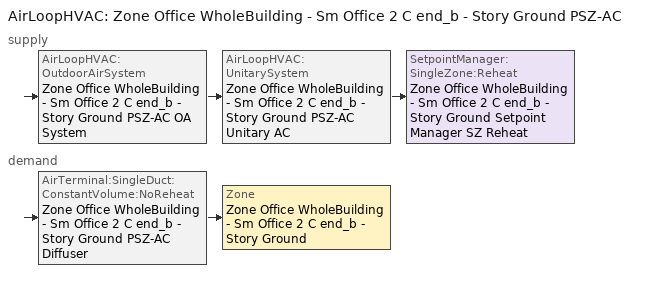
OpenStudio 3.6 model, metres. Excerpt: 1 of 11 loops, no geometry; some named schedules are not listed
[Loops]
AirLoopHVAC 'Zone Office WholeBuilding - Sm Office 2 C end_b - Story Ground PSZ-AC'
 supply: AirLoopHVAC:OutdoorAirSystem 'Zone Office WholeBuilding - Sm Office 2 C end_b - Story Ground PSZ-AC OA System' > AirLoopHVAC:UnitarySystem 'Zone Office WholeBuilding - Sm Office 2 C end_b - Story Ground PSZ-AC Unitary AC' > SetpointManager:SingleZone:Reheat 'Zone Office WholeBuilding - Sm Office 2 C end_b - Story Ground Setpoint Manager SZ Reheat'
 demand: AirTerminal:SingleDuct:ConstantVolume:NoReheat 'Zone Office WholeBuilding - Sm Office 2 C end_b - Story Ground PSZ-AC Diffuser' > Zone 'Zone Office WholeBuilding - Sm Office 2 C end_b - Story Ground'
[Sizing:Zone]
Zone Office WholeBuilding - Sm Office 2 C end_b - Story Ground: Zone Cooling Design Supply Air Temperature Input Method=SupplyAirTemperature; Zone Cooling Design Supply Air Temperature {C}=12.7778; Zone Cooling Design Supply Air Temperature Difference {deltaC}=11.11; Zone Heating Design Supply Air Temperature Input Method=SupplyAirTemperature; Zone Heating Design Supply Air Temperature {C}=50; Zone Heating Design Supply Air Temperature Difference {deltaC}=11.11; Zone Cooling Design Supply Air Humidity Ratio {kg-H2O/kg-air}=0.0085; Zone Heating Design Supply Air Humidity Ratio {kg-H2O/kg-air}=0.008; Cooling Design Air Flow Method=DesignDay; Heating Design Air Flow Method=DesignDay; Account for Dedicated Outdoor Air System=No; Dedicated Outdoor Air System Control Strategy=NeutralSupplyAir; Dedicated Outdoor Air Low Setpoint Temperature for Design {C}=autosize; Dedicated Outdoor Air High Setpoint Temperature for Design {C}=autosize; Zone Load Sizing Method=Sensible Load Only No Latent Load; Zone Latent Cooling Design Supply Air Humidity Ratio Input Method=HumidityRatioDifference; Zone Cooling Design Supply Air Humidity Ratio Difference {kgWater/kgDryAir}=0.005; Zone Latent Heating Design Supply Air Humidity Ratio Input Method=HumidityRatioDifference; Zone Humidification Design Supply Air Humidity Ratio Difference {kgWater/kgDryAir}=0.005
[Zone equipment]
Zone Office WholeBuilding - Sm Office 2 C end_b - Story Ground: Zone Office WholeBuilding - Sm Office 2 C end_b - Story Ground PSZ-AC Diffuser
[AirLoopHVAC]
Zone Office WholeBuilding - Sm Office 2 C end_b - Story Ground PSZ-AC: Availability Schedule=Zone Office WholeBuilding - Sm Office 2 C end_b - Story Ground PSZ-AC Occ Sch; Design Supply Air Flow Rate {m3/s}=autosize; Design Return Air Flow Fraction of Supply Air Flow=1
[Sizing:System]
Zone Office WholeBuilding - Sm Office 2 C end_b - Story Ground PSZ-AC: Type of Load to Size On=Sensible; Design Outdoor Air Flow Rate {m3/s}=Autosize; Central Heating Maximum System Air Flow Ratio=1; Preheat Design Temperature {C}=7.22222; Preheat Design Humidity Ratio {kg-H2O/kg-Air}=0.008; Precool Design Temperature {C}=12.7778; Precool Design Humidity Ratio {kg-H2O/kg-Air}=0.008; Central Cooling Design Supply Air Temperature {C}=12.7778; Central Heating Design Supply Air Temperature {C}=50; Sizing Option=Coincident; 100% Outdoor Air in Cooling=No; 100% Outdoor Air in Heating=No; Central Cooling Design Supply Air Humidity Ratio {kg-H2O/kg-Air}=0.0085; Central Heating Design Supply Air Humidity Ratio {kg-H2O/kg-Air}=0.008; Cooling Design Air Flow Method=DesignDay; Heating Design Air Flow Method=DesignDay; System Outdoor Air Method=ZoneSum; Zone Maximum Outdoor Air Fraction=1; Cooling Supply Air Flow Rate Per Floor Area {m3/s-m2}=0.00996765; Cooling Fraction of Autosized Cooling Supply Air Flow Rate=1; Cooling Supply Air Flow Rate Per Unit Cooling Capacity {m3/s-W}=3.94755e-05; Heating Supply Air Flow Rate Per Floor Area {m3/s-m2}=0.00996765; Heating Fraction of Autosized Heating Supply Air Flow Rate=1; Heating Fraction of Autosized Cooling Supply Air Flow Rate=1; Heating Supply Air Flow Rate Per Unit Heating Capacity {m3/s-W}=3.15882e-05; Cooling Design Capacity Method=CoolingDesignCapacity; Cooling Design Capacity {W}=autosize; Cooling Design Capacity Per Floor Area {W/m2}=234.7; Fraction of Autosized Cooling Design Capacity=1; Heating Design Capacity Method=HeatingDesignCapacity; Heating Design Capacity {W}=autosize; Heating Design Capacity Per Floor Area {W/m2}=157; Fraction of Autosized Heating Design Capacity=1; Central Cooling Capacity Control Method=OnOff; Occupant Diversity=autosize
[SetpointManager:SingleZone:Reheat]
Zone Office WholeBuilding - Sm Office 2 C end_b - Story Ground Setpoint Manager SZ Reheat: Minimum Supply Air Temperature {C}=12.7778; Maximum Supply Air Temperature {C}=50; Control Zone=Zone Office WholeBuilding - Sm Office 2 C end_b - Story Ground; Setpoint Node or NodeList=Zone Office WholeBuilding - Sm Office 2 C end_b - Story Ground PSZ-AC Supply Outlet Node
[Coil:Heating:Gas]
Zone Office WholeBuilding - Sm Office 2 C end_b - Story Ground PSZ-AC Gas Htg Coil 15kBtu/hr 0.8 Thermal Eff: Availability Schedule=Always On Discrete; Gas Burner Efficiency=0.8; Nominal Capacity {W}=AutoSize; Parasitic Electric Load {W}=0; Parasitic Gas Load {W}=0
[Coil:Heating:Electric]
Zone Office WholeBuilding - Sm Office 2 C end_b - Story Ground PSZ-AC No Heat: Availability Schedule=Always Off Discrete; Efficiency=1; Nominal Capacity {W}=0
[Coil:Cooling:DX:SingleSpeed]
Zone Office WholeBuilding - Sm Office 2 C end_b - Story Ground PSZ-AC 1spd DX AC Clg Coil 6kBtu/hr 9.7SEER: Availability Schedule=Always On Discrete; Rated Total Cooling Capacity {W}=autosize; Rated Sensible Heat Ratio=autosize; Rated COP {W/W}=3.14722; Rated Air Flow Rate {m3/s}=autosize; Rated Evaporator Fan Power Per Volume Flow Rate 2017 {W/(m3/s)}=773.3; Rated Evaporator Fan Power Per Volume Flow Rate 2023 {W/(m3/s)}=934.4; Total Cooling Capacity Function of Temperature Curve=CoilClgDXQRatio_fTwbToadbSI; Total Cooling Capacity Function of Flow Fraction Curve=CoilClgDXSnglQRatio_fCFMRatio; Energy Input Ratio Function of Temperature Curve=CoilClgDXEIRRatio_fTwbToadbSI; Energy Input Ratio Function of Flow Fraction Curve=CoilClgDXSnglEIRRatio_fCFMRatio; Part Load Fraction Correlation Curve=CoilClgDXEIRRatio_fQFrac; Minimum Outdoor Dry-Bulb Temperature for Compressor Operation {C}=-25; Nominal Time for Condensate Removal to Begin {s}=0; Ratio of Initial Moisture Evaporation Rate and Steady State Latent Capacity=0; Maximum Cycling Rate {cycles/hr}=0; Latent Capacity Time Constant {s}=0; Condenser Type=AirCooled; Evaporative Condenser Effectiveness=0.9; Evaporative Condenser Air Flow Rate {m3/s}=autosize; Evaporative Condenser Pump Rated Power Consumption {W}=autosize; Crankcase Heater Capacity {W}=0; Maximum Outdoor Dry-Bulb Temperature for Crankcase Heater Operation {C}=10; Basin Heater Capacity {W/K}=0; Basin Heater Setpoint Temperature {C}=2
[Fan:OnOff]
Zone Office WholeBuilding - Sm Office 2 C end_b - Story Ground PSZ-AC Fan: Availability Schedule=Always On Discrete; Fan Total Efficiency=0.53625; Pressure Rise {Pa}=622.722; Maximum Flow Rate {m3/s}=autosize; Motor Efficiency=0.825; Motor In Airstream Fraction=1; Fan Power Ratio Function of Speed Ratio Curve=Fan On Off Power Curve 8; Fan Efficiency Ratio Function of Speed Ratio Curve=Fan On Off Efficiency Curve 8
[AirLoopHVAC:UnitarySystem]
Zone Office WholeBuilding - Sm Office 2 C end_b - Story Ground PSZ-AC Unitary AC: Control Type=Load; Controlling Zone or Thermostat Location=Zone Office WholeBuilding - Sm Office 2 C end_b - Story Ground; Dehumidification Control Type=None; Availability Schedule=Outage Availability Schedule; Supply Fan=Zone Office WholeBuilding - Sm Office 2 C end_b - Story Ground PSZ-AC Fan; Fan Placement=DrawThrough; Supply Air Fan Operating Mode Schedule=Zone Office WholeBuilding - Sm Office 2 C end_b - Story Ground PSZ-AC Occ Sch; Heating Coil=Zone Office WholeBuilding - Sm Office 2 C end_b - Story Ground PSZ-AC Gas Htg Coil 15kBtu/hr 0.8 Thermal Eff; DX Heating Coil Sizing Ratio=1; Cooling Coil=Zone Office WholeBuilding - Sm Office 2 C end_b - Story Ground PSZ-AC 1spd DX AC Clg Coil 6kBtu/hr 9.7SEER; Use DOAS DX Cooling Coil=No; DOAS DX Cooling Coil Leaving Minimum Air Temperature {C}=2; Latent Load Control=SensibleOnlyLoadControl; Supplemental Heating Coil=Zone Office WholeBuilding - Sm Office 2 C end_b - Story Ground PSZ-AC No Heat; Supply Air Flow Rate During Cooling Operation {m3/s}=Autosize; Supply Air Flow Rate During Heating Operation {m3/s}=Autosize; Supply Air Flow Rate When No Cooling or Heating is Required {m3/s}=Autosize; Maximum Supply Air Temperature {C}=80; Maximum Outdoor Dry-Bulb Temperature for Supplemental Heater Operation {C}=21; Maximum Cycling Rate {cycles/hr}=2.5; Heat Pump Time Constant {s}=60; Fraction of On-Cycle Power Use=0.01; Heat Pump Fan Delay Time {s}=60; Ancilliary On-Cycle Electric Power {W}=0; Ancilliary Off-Cycle Electric Power {W}=0
[Controller:OutdoorAir]
Zone Office WholeBuilding - Sm Office 2 C end_b - Story Ground PSZ-AC OA System Controller: Minimum Outdoor Air Flow Rate {m3/s}=autosize; Maximum Outdoor Air Flow Rate {m3/s}=Autosize; Economizer Control Type=NoEconomizer; Economizer Control Action Type=ModulateFlow; Economizer Maximum Limit Dry-Bulb Temperature {C}=28; Economizer Maximum Limit Enthalpy {J/kg}=64000; Lockout Type=LockoutWithCompressor; Minimum Limit Type=FixedMinimum; Minimum Outdoor Air Schedule=Always On Discrete; Maximum Fraction of Outdoor Air Schedule=ZoneOfficeWholeBuildingSmOffice2CendbStoryGroundPSZACmaxOASch; Controller Mechanical Ventilation=Controller Mechanical Ventilation 9; High Humidity Control=No; Heat Recovery Bypass Control Type=BypassWhenWithinEconomizerLimits
[Controller:MechanicalVentilation]
Controller Mechanical Ventilation 9: Availability Schedule=Always On Discrete
[AirLoopHVAC:OutdoorAirSystem]
Zone Office WholeBuilding - Sm Office 2 C end_b - Story Ground PSZ-AC OA System: Controller=Zone Office WholeBuilding - Sm Office 2 C end_b - Story Ground PSZ-AC OA System Controller
[AirTerminal:SingleDuct:ConstantVolume:NoReheat]
Zone Office WholeBuilding - Sm Office 2 C end_b - Story Ground PSZ-AC Diffuser: Availability Schedule=Always On Discrete; Maximum Air Flow Rate {m3/s}=AutoSize
[Schedule:Constant]
Name | Value
Always On Discrete | 1
Always Off Discrete | 0
[Schedule:Ruleset]
Name | Default Day Schedule | Summer Design Day Schedule | Winter Design Day Schedule
Zone Office WholeBuilding - Sm Office 2 C end_b - Story Ground PSZ-AC Occ Sch | Zone Office WholeBuilding - Sm Office 2 C end_b - Story Ground PSZ-AC Occ Sch Default | Zone Office WholeBuilding - Sm Office 2 C end_b - Story Ground PSZ-AC Occ Sch Summer Design Day | Zone Office WholeBuilding - Sm Office 2 C end_b - Story Ground PSZ-AC Occ Sch Winter Design Day
ZoneOfficeWholeBuildingSmOffice2CendbStoryGroundPSZACmaxOASch | ZoneOfficeWholeBuildingSmOffice2CendbStoryGroundPSZACmaxOASchDefault
[Schedule:Day]
Zone Office WholeBuilding - Sm Office 2 C end_b - Story Ground PSZ-AC Occ Sch Default; Zone Office WholeBuilding - Sm Office 2 C end_b - Story Ground PSZ-AC Occ Sch Winter Design Day; Zone Office WholeBuilding - Sm Office 2 C end_b - Story Ground PSZ-AC Occ Sch Summer Design Day; Zone Office WholeBuilding - Sm Office 2 C end_b - Story Ground PSZ-AC Occ Sch Sunday: 24, 0, 1
ZoneOfficeWholeBuildingSmOffice2CendbStoryGroundPSZACmaxOASchDefault: 24, 0, 0.7
Schedule Day 1: 1, 0, 1, 2, 0, 1, 3, 0, 1, 4, 0, 1, 5, 0, 1, 6, 0, 1, 7, 0, 1, 8, 0, 1, 9, 0, 1, 10, 0, 1, 11, 0, 1, 12, 0, 1, 13, 0, 1, 14, 0, 1, 15, 0, 1, 16, 0, 1, 17, 0, 0, 18, 0, 0, 19, 0, 0, 20, 0, 0, 21, 0, 0, 22, 0, 0, 23, 0, 0, 24, 0, 0
Schedule Day 2; Schedule Day 3; Schedule Day 4; Schedule Day 5; Schedule Day 6; Schedule Day 7; Schedule Day 34; Schedule Day 35; Schedule Day 36; Schedule Day 37; Schedule Day 38; Schedule Day 39: 1, 0, 0, 2, 0, 0, 3, 0, 0, 4, 0, 0, 5, 0, 0, 6, 0, 0, 7, 0, 0, 8, 0, 0, 9, 0, 0, 10, 0, 0, 11, 0, 0, 12, 0, 0, 13, 0, 0, 14, 0, 0, 15, 0, 0, 16, 0, 0, 17, 0, 0, 18, 0, 0, 19, 0, 0, 20, 0, 0, 21, 0, 0, 22, 0, 0, 23, 0, 0, 24, 0, 0
Schedule Day 8: 1, 0, 0, 2, 0, 0, 3, 0, 0, 4, 0, 0, 5, 0, 0, 6, 0, 0, 7, 0, 0, 8, 0, 0, 9, 0, 0, 10, 0, 0, 11, 0, 0, 12, 0, 0, 13, 0, 0, 14, 0, 0, 15, 0, 0, 16, 0, 0, 17, 0, 1, 18, 0, 1, 19, 0, 1, 20, 0, 1, 21, 0, 1, 22, 0, 1, 23, 0, 1, 24, 0, 1
Schedule Day 33: 1, 0, 0.7, 2, 0, 0.7, 3, 0, 0.7, 4, 0, 0.7, 5, 0, 0.7, 6, 0, 0.7, 7, 0, 0.7, 8, 0, 0.7, 9, 0, 0.7, 10, 0, 0.7, 11, 0, 0.7, 12, 0, 0.7, 13, 0, 0.7, 14, 0, 0.7, 15, 0, 0.7, 16, 0, 0.7, 17, 0, 0, 18, 0, 0, 19, 0, 0, 20, 0, 0, 21, 0, 0, 22, 0, 0, 23, 0, 0, 24, 0, 0
Schedule Day 40: 1, 0, 0, 2, 0, 0, 3, 0, 0, 4, 0, 0, 5, 0, 0, 6, 0, 0, 7, 0, 0, 8, 0, 0, 9, 0, 0, 10, 0, 0, 11, 0, 0, 12, 0, 0, 13, 0, 0, 14, 0, 0, 15, 0, 0, 16, 0, 0, 17, 0, 0.7, 18, 0, 0.7, 19, 0, 0.7, 20, 0, 0.7, 21, 0, 0.7, 22, 0, 0.7, 23, 0, 0.7, 24, 0, 0.7
[Schedule:Rule] Apply Sunday=Yes; Apply Monday=Yes; Apply Tuesday=Yes; Apply Wednesday=Yes; Apply Friday=Yes; Apply Saturday=Yes; Date Specification Type=DateRange
Name | Schedule Ruleset | Rule Order | Day Schedule | Start Month | Start Day | End Month | End Day | Apply Thursday
Zone Office WholeBuilding - Sm Office 2 C end_b - Story Ground PSZ-AC Occ Sch Sunday Rule | Zone Office WholeBuilding - Sm Office 2 C end_b - Story Ground PSZ-AC Occ Sch | 8 | Zone Office WholeBuilding - Sm Office 2 C end_b - Story Ground PSZ-AC Occ Sch Sunday | 1 | 1 | 12 | 31
Zone Office WholeBuilding - Sm Office 2 C end_b - Story Ground PSZ-AC Occ Sch Outage Day 304 | Zone Office WholeBuilding - Sm Office 2 C end_b - Story Ground PSZ-AC Occ Sch | 7 | Schedule Day 1 | 10 | 31 | 10 | 31 | Yes
Zone Office WholeBuilding - Sm Office 2 C end_b - Story Ground PSZ-AC Occ Sch Outage Day 305 | Zone Office WholeBuilding - Sm Office 2 C end_b - Story Ground PSZ-AC Occ Sch | 6 | Schedule Day 2 | 11 | 1 | 11 | 1 | Yes
Zone Office WholeBuilding - Sm Office 2 C end_b - Story Ground PSZ-AC Occ Sch Outage Day 306 | Zone Office WholeBuilding - Sm Office 2 C end_b - Story Ground PSZ-AC Occ Sch | 5 | Schedule Day 3 | 11 | 2 | 11 | 2 | Yes
Zone Office WholeBuilding - Sm Office 2 C end_b - Story Ground PSZ-AC Occ Sch Outage Day 307 | Zone Office WholeBuilding - Sm Office 2 C end_b - Story Ground PSZ-AC Occ Sch | 4 | Schedule Day 4 | 11 | 3 | 11 | 3 | Yes
Zone Office WholeBuilding - Sm Office 2 C end_b - Story Ground PSZ-AC Occ Sch Outage Day 308 | Zone Office WholeBuilding - Sm Office 2 C end_b - Story Ground PSZ-AC Occ Sch | 3 | Schedule Day 5 | 11 | 4 | 11 | 4 | Yes
Zone Office WholeBuilding - Sm Office 2 C end_b - Story Ground PSZ-AC Occ Sch Outage Day 309 | Zone Office WholeBuilding - Sm Office 2 C end_b - Story Ground PSZ-AC Occ Sch | 2 | Schedule Day 6 | 11 | 5 | 11 | 5 | Yes
Zone Office WholeBuilding - Sm Office 2 C end_b - Story Ground PSZ-AC Occ Sch Outage Day 310 | Zone Office WholeBuilding - Sm Office 2 C end_b - Story Ground PSZ-AC Occ Sch | 1 | Schedule Day 7 | 11 | 6 | 11 | 6 | Yes
Zone Office WholeBuilding - Sm Office 2 C end_b - Story Ground PSZ-AC Occ Sch Outage Day 311 | Zone Office WholeBuilding - Sm Office 2 C end_b - Story Ground PSZ-AC Occ Sch | 0 | Schedule Day 8 | 11 | 7 | 11 | 7 | Yes
ZoneOfficeWholeBuildingSmOffice2CendbStoryGroundPSZACmaxOASch Outage Day 304 | ZoneOfficeWholeBuildingSmOffice2CendbStoryGroundPSZACmaxOASch | 7 | Schedule Day 33 | 10 | 31 | 10 | 31 | Yes
ZoneOfficeWholeBuildingSmOffice2CendbStoryGroundPSZACmaxOASch Outage Day 305 | ZoneOfficeWholeBuildingSmOffice2CendbStoryGroundPSZACmaxOASch | 6 | Schedule Day 34 | 11 | 1 | 11 | 1 | Yes
ZoneOfficeWholeBuildingSmOffice2CendbStoryGroundPSZACmaxOASch Outage Day 306 | ZoneOfficeWholeBuildingSmOffice2CendbStoryGroundPSZACmaxOASch | 5 | Schedule Day 35 | 11 | 2 | 11 | 2 | Yes
ZoneOfficeWholeBuildingSmOffice2CendbStoryGroundPSZACmaxOASch Outage Day 307 | ZoneOfficeWholeBuildingSmOffice2CendbStoryGroundPSZACmaxOASch | 4 | Schedule Day 36 | 11 | 3 | 11 | 3 | Yes
ZoneOfficeWholeBuildingSmOffice2CendbStoryGroundPSZACmaxOASch Outage Day 308 | ZoneOfficeWholeBuildingSmOffice2CendbStoryGroundPSZACmaxOASch | 3 | Schedule Day 37 | 11 | 4 | 11 | 4 | Yes
ZoneOfficeWholeBuildingSmOffice2CendbStoryGroundPSZACmaxOASch Outage Day 309 | ZoneOfficeWholeBuildingSmOffice2CendbStoryGroundPSZACmaxOASch | 2 | Schedule Day 38 | 11 | 5 | 11 | 5 | Yes
ZoneOfficeWholeBuildingSmOffice2CendbStoryGroundPSZACmaxOASch Outage Day 310 | ZoneOfficeWholeBuildingSmOffice2CendbStoryGroundPSZACmaxOASch | 1 | Schedule Day 39 | 11 | 6 | 11 | 6 | Yes
ZoneOfficeWholeBuildingSmOffice2CendbStoryGroundPSZACmaxOASch Outage Day 311 | ZoneOfficeWholeBuildingSmOffice2CendbStoryGroundPSZACmaxOASch | 0 | Schedule Day 40 | 11 | 7 | 11 | 7 | Yes
[Curve:Exponent]
Fan On Off Power Curve 8: Coefficient1 Constant=1; Coefficient2 Constant=0; Coefficient3 Constant=0; Minimum Value of x=0; Maximum Value of x=1
[Curve:Cubic] Maximum Value of x=1
Name | Coefficient1 Constant | Coefficient2 x | Coefficient3 x**2 | Coefficient4 x**3 | Minimum Value of x
Fan On Off Efficiency Curve 8 | 1 | 0 | 0 | 0 | 0
CoilClgDXEIRRatio_fQFrac | 0 | 5.1091 | -8.5515 | 4.4744 | 0.7
[Curve:Biquadratic] Minimum Value of x=13.89; Maximum Value of x=25; Minimum Value of y=23.89; Maximum Value of y=46.11; Minimum Curve Output=0.77
Name | Coefficient1 Constant | Coefficient2 x | Coefficient3 x**2 | Coefficient4 y | Coefficient5 y**2 | Coefficient6 x*y | Maximum Curve Output
CoilClgDXQRatio_fTwbToadbSI | 0.86779 | 0.014245 | 0.000554 | -0.007569 | 3.2e-05 | -0.000191 | 1.29
CoilClgDXEIRRatio_fTwbToadbSI | 0.116709 | 0.028458 | -0.000411 | 0.021422 | 0.000162 | -0.00068 | 1.33
[Curve:Quadratic]
Name | Coefficient1 Constant | Coefficient2 x | Coefficient3 x**2 | Minimum Value of x | Maximum Value of x
CoilClgDXSnglQRatio_fCFMRatio | 0.8 | 0.2 | 0 | 0.5 | 1.5
CoilClgDXSnglEIRRatio_fCFMRatio | 1.156 | -0.1816 | 0.0256 | 0 | 1
